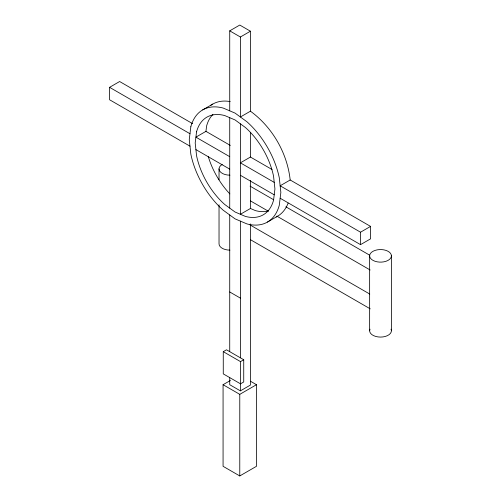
<?xml version="1.0" encoding="UTF-8"?>
<svg xmlns="http://www.w3.org/2000/svg" width="501" height="501" viewBox="0 0 501 501"><rect width="100%" height="100%" fill="white"/><g stroke="black" fill="none" stroke-linecap="round" stroke-linejoin="round"><path stroke-width="0.75" d="M229.727 156.681L195.904 137.155L205.949 131.356L206.594 126.039A56.381 32.552 60 0 1 212.95 114.403M189.979 146.173L109.587 99.762L109.587 87.324L119.633 81.525L192.591 123.647M229.727 110.84L229.727 30.849L239.772 25.05L250.431 31.206L250.431 111.197C272.325 127.148 287.292 153.062 290.185 179.991L370.571 226.402L370.571 238.845L360.532 244.645L280.147 198.233M229.727 30.849L240.392 37.005L250.431 31.206M202.68 109.901L212.725 104.102M250.431 111.197L240.392 116.996L240.392 37.005M272.081 169.538L250.431 157.045L240.392 162.838L274.216 182.37M290.185 179.991L280.147 185.79L360.532 232.201L370.571 226.402M268.674 210.921A56.381 32.552 60 0 1 255.422 210.608L250.431 208.485L240.392 214.284L240.392 123.835M267.44 222.068L277.485 216.269M223.264 351.664L226.496 349.798L243.736 359.749L243.736 381.962L240.505 383.829L223.264 373.878L223.264 351.664L240.505 361.616L243.736 359.749M250.462 381.236L256.474 384.705L256.474 466.306L239.772 475.95L223.07 466.306L223.07 384.705L230.422 380.466M229.727 377.741L229.727 384.705L240.392 390.861L250.431 385.062L250.431 223.934M223.07 384.705L239.772 394.35L256.474 384.705M205.949 131.356L230.303 145.415M109.587 87.324L189.979 133.736M195.904 149.599L229.727 169.125M240.392 175.281L274.216 194.814M250.055 186.128L273.709 199.786M285.877 206.813L369.688 255.197M250.525 200.926L268.098 211.071M276.884 216.144L370.158 269.995M249.936 224.874L369.763 294.056M250.419 239.672L370.245 308.854M229.727 291.964L240.392 298.12M391.413 255.848A10.884 6.288 0 0 1 375.08 261.29A10.884 6.288 0 0 1 375.08 250.4A10.884 6.288 0 0 1 391.413 255.848L391.413 330.804M369.638 255.848L369.638 330.804M360.532 232.201L360.532 244.645M250.431 132.859L250.431 157.045M250.431 180.404L250.431 208.485M240.505 361.616L240.505 383.829M240.392 221.129L240.392 357.82M240.392 383.898L240.392 390.861M239.772 394.35L239.772 475.95M229.727 117.679L229.727 208.128M229.727 214.973L229.727 351.664M219.031 168.893L219.031 179.821M219.031 204.809L219.031 243.849A10.884 6.288 0 0 0 229.915 250.131M210.833 105.323A64.761 37.387 60 0 1 230.203 101.584M288.138 203.105A64.761 37.387 60 0 1 276.164 216.971M229.846 193.906A56.381 32.552 60 0 1 208.272 156.537M391.037 329.176A10.884 6.288 0 0 1 380.522 337.085A10.884 6.288 0 0 1 370.007 329.176M229.915 175.175A10.884 6.288 0 0 1 219.858 171.298A10.884 6.288 0 0 1 222.219 164.447M190.831 126.759L189.265 139.547L190.831 154.133A64.761 37.387 60 0 0 223.208 210.213L235.063 218.862L246.912 223.903A64.761 37.387 60 0 0 279.295 205.203L280.854 192.422L279.295 177.836A64.761 37.387 60 0 0 246.912 121.749L235.063 113.107L223.208 108.066A64.761 37.387 60 0 0 190.831 126.759M196.555 131.838L195.196 142.967L196.555 155.667A56.381 32.552 60 0 0 224.742 204.489L235.063 212.017L245.377 216.407A56.381 32.552 60 0 0 273.571 200.131L274.93 189.002L273.571 176.302A56.381 32.552 60 0 0 245.377 127.473L235.063 119.946L224.742 115.562A56.381 32.552 60 0 0 196.555 131.838"/></g></svg>
